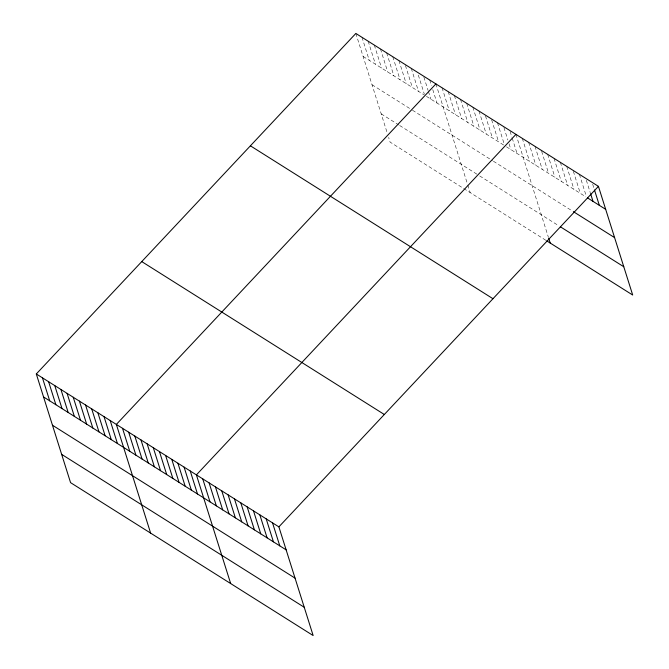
<?xml version="1.0" encoding="UTF-8"?>
<svg xmlns="http://www.w3.org/2000/svg" width="669" height="669" viewBox="0 0 669 669"><rect width="100%" height="100%" fill="white"/><g stroke="black" fill="none" stroke-linecap="round" stroke-linejoin="round"><path stroke-width="0.5" stroke-dasharray="3.35 2.51" d="M363.1 56.439L423.795 94.697M426.437 96.361L503.849 145.156M506.492 146.82L585.852 196.845M372.014 84.72L411.602 109.674M412.48 110.226L492.535 160.685M493.413 161.237L572.564 211.128M381.205 113.855L398.791 124.944M399.677 125.504L477.967 174.852M479.723 175.955L558.749 225.762M545.82 240.28L390.119 142.137L388.63 137.421M592.692 184.268L593.896 188.098M586.345 180.27L590.275 192.722M579.396 174.35L586.345 196.385M573.358 171.314L580.299 193.341M566.71 166.355L573.96 189.344M560.363 162.358L567.613 185.346M554.016 158.352L561.266 181.349M547.677 154.355L554.927 177.352M541.631 151.319L548.58 173.346M534.983 146.36L542.233 169.349M528.644 142.363L535.894 165.352M522.297 138.366L529.547 161.354M515.95 134.36L548.438 237.395M510.096 131.442L511.91 137.187M512.211 138.149L517.045 153.469M503.941 127.562L507.863 140.013M509.076 143.843L510.882 149.588M497.477 122.72L504.125 143.793M491.623 119.793L498.572 141.828M485.468 115.913L492.409 137.948M479.004 111.079L486.254 134.068M472.849 107.191L480.099 130.187M466.686 103.31L473.936 126.307M460.531 99.43L467.782 122.419M454.376 95.55L461.627 118.538M448.213 91.67L455.464 114.658M442.058 87.79L449.309 110.778M435.904 83.909L467.196 183.164M467.79 185.054L470.173 192.588M429.741 80.029L431.555 85.774M432.759 89.604L436.991 103.018M423.887 77.102L428.118 90.516M428.419 91.469L430.836 99.137M418.334 75.137L424.372 94.296M411.268 68.38L418.518 91.369M405.414 65.462L412.363 87.488M398.95 60.62L406.2 83.608M392.795 56.74L400.045 79.728M386.64 52.859L393.89 75.848M380.477 48.979L387.727 71.968M374.322 45.091L381.573 68.087M368.167 41.21L375.418 64.207M362.004 37.33L369.255 60.319M355.849 33.45L387.142 132.713"/><path stroke-width="1" d="M36.302 373.963L278.881 526.863L313.151 635.55L70.571 482.65L36.302 373.963L355.849 33.45L598.429 186.35L632.698 295.037L546.698 240.832M435.904 83.909L116.356 424.422L150.625 533.109M515.95 134.36L196.402 474.881L230.671 583.56M278.881 526.863L598.429 186.35M587.441 197.84L605.679 209.338M573.358 211.63L614.594 237.62M560.338 226.766L623.784 266.755M250.398 145.817L492.978 298.717M141.753 261.596L384.332 414.496M43.552 396.96L286.131 549.851M52.466 425.233L295.046 578.133M61.657 454.368L304.236 607.268M594.498 190.013L599.332 205.341M590.576 193.675L592.993 201.344M548.739 238.34L550.219 243.048M272.534 522.865L279.784 545.854M266.195 518.868L273.445 541.857M259.848 514.871L267.098 537.859M253.501 510.865L260.751 533.862M247.162 506.868L254.412 529.865M240.815 502.871L248.065 525.859M234.468 498.873L241.718 521.862M228.129 494.876L235.379 517.865M221.782 490.87L229.032 513.867M215.435 486.873L222.685 509.87M209.096 482.876L216.346 505.864M202.749 478.879L209.999 501.867M190.247 471.001L197.497 493.99M184.092 467.113L191.342 490.109M177.929 463.232L185.179 486.229M171.774 459.352L179.024 482.341M165.619 455.472L172.861 478.46M159.456 451.592L166.706 474.58M153.301 447.712L160.552 470.7M147.138 443.831L154.388 466.82M140.983 439.951L148.234 462.94M134.829 436.063L142.079 459.059M128.665 432.182L135.916 455.179M122.511 428.302L129.761 451.291M110.193 420.542L117.443 443.53M104.038 416.662L111.288 439.65M97.883 412.781L105.125 435.77M91.72 408.893L98.97 431.89M85.565 405.013L92.815 428.009M79.41 401.132L86.652 424.129M73.247 397.252L80.497 420.241M67.092 393.372L74.343 416.361M60.929 389.492L68.179 412.48M54.774 385.612L62.025 408.6M48.62 381.731L55.87 404.72M42.456 377.843L49.707 400.84"/></g></svg>
